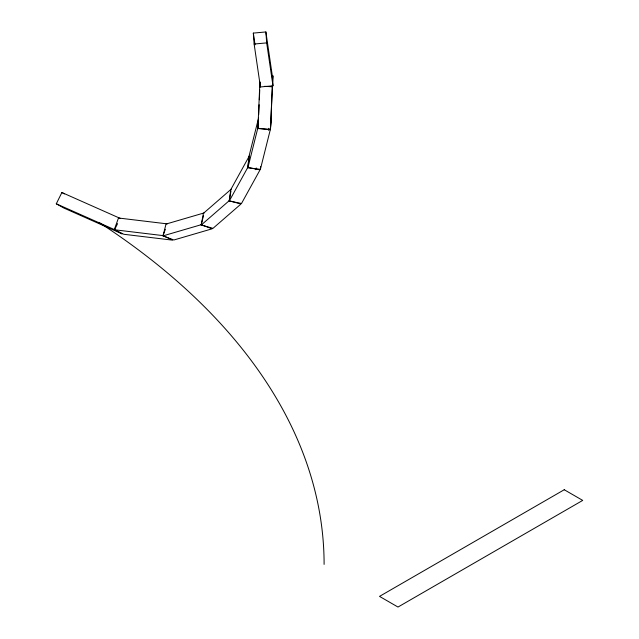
<?xml version="1.0" encoding="UTF-8"?>
<svg xmlns="http://www.w3.org/2000/svg" width="639" height="639" viewBox="0 0 639 639"><rect width="100%" height="100%" fill="white"/><g stroke="black" fill="none" stroke-linecap="round" stroke-linejoin="round"><path stroke-width="0.96" d="M272.534 82.191L272.949 75.777L270.489 129.326L257.892 128.583L259.881 82.375M258.723 114.621L259.13 104.724M259.338 99.78L259.746 89.883M259.865 86.912L260.073 81.968L260.424 86.952L272.981 85.802L272.174 74.867L265.88 31.95L253.324 33.1L254.13 44.035L260.424 86.952M270.489 129.326L272.358 84.947M257.892 128.583L258.483 119.421M270.585 121.562L271.311 118.67L270.273 129.821L260.385 169.335L247.892 167.753L248.93 156.611L258.579 118.063M247.892 167.753L257.781 128.239L258.476 120.811M260.385 169.335L260.64 166.547M229.273 201.029L230.767 189.639L249.282 156.06L247.788 167.442L229.273 201.029L241.51 203.474L260.025 169.894L247.788 167.442M201.237 225.016L229.185 200.726L240.951 204.049L212.995 228.339L201.237 225.016L203.378 213.362L231.326 189.072M229.185 200.726L230.967 191.013M268.412 130.236L268.899 128.311M162.985 235.887L201.197 224.712L212.132 228.81L173.912 239.984L162.985 235.887L166.02 224.065L204.24 212.891M201.197 224.712L203.537 215.615M114.261 229.736L163.065 235.615L172.65 240.16L123.846 234.281L114.261 229.736L118.479 218.003L167.282 223.882M163.065 235.615L165.341 229.297M56.288 203.793L114.581 229.665L122.137 233.898L63.836 208.026L56.288 203.793L61.895 192.515L120.188 218.386M114.581 229.665L117.6 223.594M255.352 169.694L256.295 167.977M254.13 44.035L266.687 42.885L272.981 85.802M264.49 86.321L272.238 86.776M257.781 128.239L270.273 129.821M61.895 192.515L64.411 193.921M253.324 33.1L255.041 44.802M265.88 31.95L266.687 42.885M98.909 222.34A891.924 514.946 0 0 1 324.101 564.389M564.245 489.738L379.518 596.387L397.993 607.05L582.712 500.401L564.245 489.738"/></g></svg>
